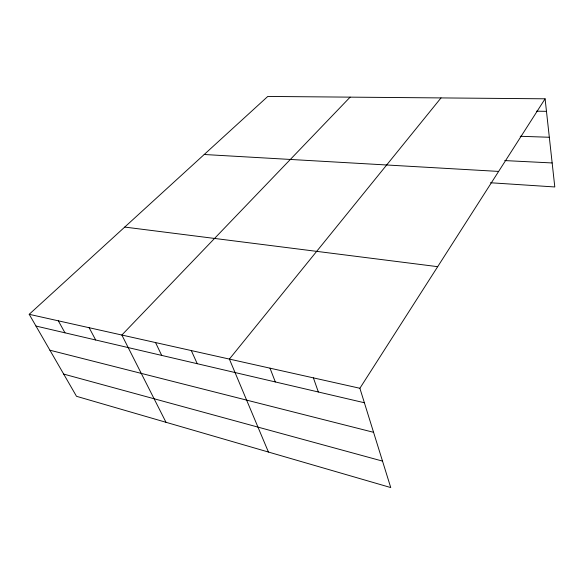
<?xml version="1.0" encoding="UTF-8"?>
<svg xmlns="http://www.w3.org/2000/svg" width="584" height="584" viewBox="0 0 584 584"><rect width="100%" height="100%" fill="white"/><g stroke="black" fill="none" stroke-linecap="round" stroke-linejoin="round"><path stroke-width="0.88" d="M359.883 388.272L545.091 98.805L267.793 96.44L29.2 314.309L76.504 396.302L390.74 487.56L359.883 388.272L29.2 314.309M441.015 97.915L229.388 359.087L268.436 452.045M350.13 97.141L121.852 335.034L165.995 422.29M536.557 111.172L546.471 111.34M520.249 136.284L549.325 137.262M504.729 160.578L552.157 162.951M204.218 154.497L498.634 171.419M490.487 182.755L554.8 186.96L545.091 98.805M124.735 227.074L437.693 266.669M35.967 326.04L364.387 402.748M49.917 350.217L373.57 432.313M63.685 374.089L382.52 461.104M58.327 320.828L64.977 332.814M89.155 327.719L95.674 339.983M155.534 342.567L161.688 355.401M191.311 350.568L197.231 363.708M269.998 368.168L275.327 381.951M313.396 377.877L318.346 391.995"/></g></svg>
